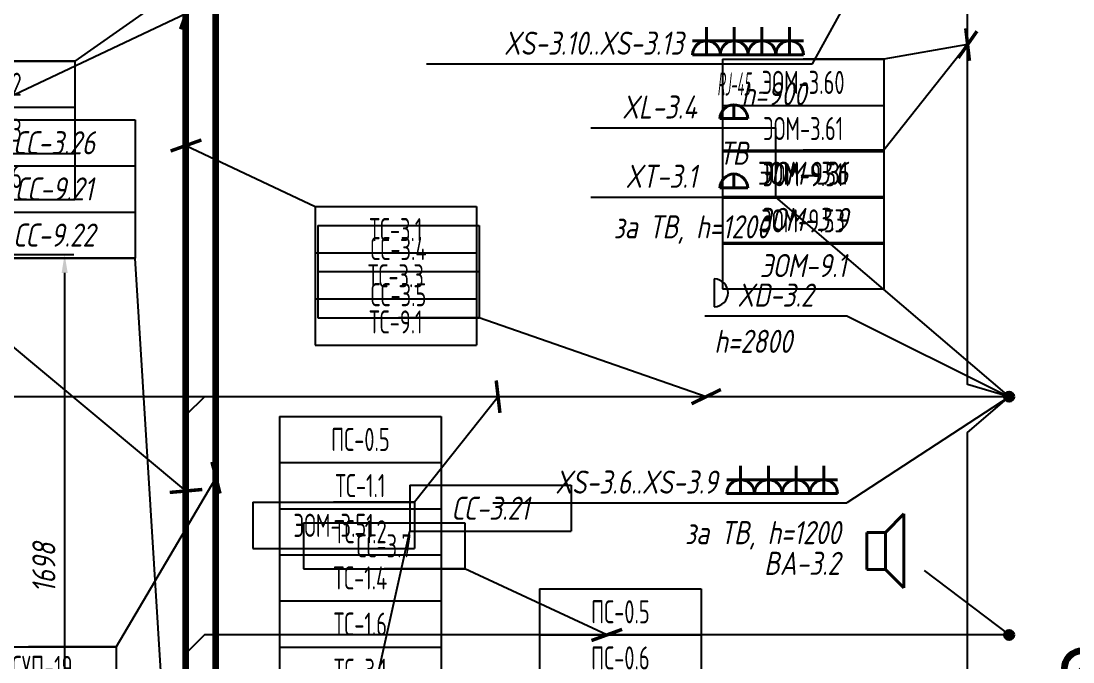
# Model space of a CAD drawing. Header units: millimetres. Extents: x -14566 to 16488, y -7315 to 17206.
# Drawn here: x 6650 to 8930, y 10566 to 11954 of the extents above; entities that cross this region are included whole.
import ezdxf
from ezdxf.enums import TextEntityAlignment as Align

# ---------------------------------------------------------------- set-up
doc = ezdxf.new("R2010")
doc.units = ezdxf.units.MM
for name, color, linetype in [('02 Розетки', 7, 'Continuous'), ('03 Стационарное ЭО', 7, 'Continuous'), ('04 Освещение', 7, 'Continuous'), ('05 Слаботочка', 7, 'Continuous'), ('06 Авт-ка климата', 7, 'Continuous'), ('07 Авт-ка общая', 7, 'Continuous'), ('08 Пож. и техн. сигн.', 7, 'Continuous'), ('09 ДСУП', 7, 'Continuous'), ('10 Привязка', 7, 'Continuous'), ('12 Трассы и коробки 220', 7, 'Continuous'), ('13 Трассы и коробки слаботочки', 7, 'Continuous')]:
    doc.layers.add(name, color=color, linetype=linetype)
doc.styles.add('GOST typeA', font='')
doc.styles.get("Standard").update_dxf_attribs({"font": 'arial.ttf'})
doc.styles.add('ГОСТ-ISOCPEUR', font='isocpeui.ttf', dxfattribs={"width": 0.8})
doc.styles.get('GOST typeA').set_extended_font_data('GOST type A')
doc.linetypes.add('220V_LINE', pattern='A,0.2,-0.05,["~220V",Standard,S=0.1,R=0,X=0,Y=-0.05],-0.4,0.1', length=0.75)
doc.dimstyles.new('ISO-25', dxfattribs={"dimtxt": 2.5, "dimasz": 2.5, "dimexe": 1.25, "dimexo": 0.625, "dimtad": 1, "dimtxsty": 'Standard', "dimcen": 2.5, "dimadec": 0, "dimazin": 0, "dimtfac": 1, "dimtmove": 0, "dimatfit": 3, "dimfxl": 1, "dimarcsym": 0})

# ---------------------------------------------------------------- blocks, each defined once
blk = doc.blocks.new('розетка скрытая трехполюсная')
at = {"color": 0, "lineweight": -2}
for p, q in [((0, 0), (0, 3)), ((-1.5, 1.5), (1.5, 1.5)), ((-1.5, 0), (1.5, 0))]:
    blk.add_line(p, q, dxfattribs=at)
blk.add_arc((0, 0), 1.5, 0, 180, dxfattribs=at)
blk = doc.blocks.new('громкоговоритель')
at = {"color": 0, "lineweight": -2}
for p, q in [((2, 2), (4, 4)), ((4, 4), (4, -4)), ((0, -2), (0, 2)), ((0, 2), (2, 2)), ((2, 2), (2, -2)), ((2, -2), (0, -2)), ((2, -2), (4, -4))]:
    blk.add_line(p, q, dxfattribs=at)
blk = doc.blocks.new('розетка RJ-45')
at = {"color": 0, "lineweight": -2}
for p, q in [((0, 0), (0, 1.5)), ((-1.5, 0), (1.5, 0))]:
    blk.add_line(p, q, dxfattribs=at)
blk.add_arc((0, 0), 1.5, 0, 180, dxfattribs=at)
at = {"color": 0, "lineweight": -2, "style": 'ГОСТ-ISOCPEUR', "width": 0.4}
blk.add_text('RJ-45', height=2.5, dxfattribs=at).set_placement((0, 2.5), align=Align.CENTER)
blk = doc.blocks.new('розетка ТВ')
at = {"color": 0, "lineweight": -2}
for p, q in [((0, 0), (0, 1.5)), ((-1.5, 0), (1.5, 0))]:
    blk.add_line(p, q, dxfattribs=at)
blk.add_arc((0, 0), 1.5, 0, 180, dxfattribs=at)
at = {"color": 0, "lineweight": -2, "style": 'ГОСТ-ISOCPEUR', "width": 0.8}
blk.add_text('ТВ', height=2.5, dxfattribs=at).set_placement((0, 2.5), align=Align.CENTER)
blk = doc.blocks.new('коробка коммутационная')
at = {"color": 0}
blk.add_line((0, 3), (0, 0), dxfattribs=at)
blk.add_arc((0, 1.5), 1.5, 270, 90, dxfattribs=at)
blk = doc.blocks.new('*T123')
at = {"layer": '02 Розетки', "color": 0, "lineweight": -2}
for p, q in [((0, 0), (350, 0)), ((0, 0), (0, -300)), ((350, 0), (350, -300)), ((0, -100), (350, -100)), ((0, -200), (350, -200)), ((0, -300), (350, -300))]:
    blk.add_line(p, q, dxfattribs=at)
at = {"layer": '02 Розетки', "color": 0, "char_height": 50, "width": 330, "attachment_point": 5, "style": 'ГОСТ-ISOCPEUR'}
for s, insert in [('{ЭОМ-3.6}', (175, -50)), ('{ЭОМ-3.9}', (175, -150)), ('{ЭОМ-9.1}', (175, -250))]:
    blk.add_mtext(s, dxfattribs=dict(at, insert=insert))
blk = doc.blocks.new('*T167')
at = {"layer": '03 Стационарное ЭО', "color": 0, "lineweight": -2}
for p, q in [((0, 0), (350, 0)), ((0, 0), (0, -100)), ((350, 0), (350, -100)), ((0, -100), (350, -100))]:
    blk.add_line(p, q, dxfattribs=at)
at = {"layer": '03 Стационарное ЭО', "color": 0, "insert": (175, -50), "char_height": 50, "width": 330, "attachment_point": 5, "style": 'GOST typeA'}
blk.add_mtext('{\\W0.9;ЭОМ-9.31}', dxfattribs=at)
blk = doc.blocks.new('*T191')
at = {"layer": '04 Освещение', "color": 0, "lineweight": -2}
for p, q in [((0, 0), (350, 0)), ((0, 0), (0, -400)), ((350, 0), (350, -400)), ((0, -100), (350, -100)), ((0, -200), (350, -200)), ((0, -300), (350, -300)), ((0, -400), (350, -400))]:
    blk.add_line(p, q, dxfattribs=at)
at = {"layer": '04 Освещение', "color": 0, "char_height": 50, "width": 330, "attachment_point": 5, "style": 'GOST typeA'}
for s, insert in [('{\\W0.8;ЭОМ-3.60}', (175, -50)), ('{\\W0.8;ЭОМ-3.61}', (175, -150)), ('{\\W0.8;ЭОМ-9.51}', (175, -250)), ('{\\W0.8;ЭОМ-9.53}', (175, -350))]:
    blk.add_mtext(s, dxfattribs=dict(at, insert=insert))
blk = doc.blocks.new('*T221')
at = {"layer": '04 Освещение', "color": 0, "lineweight": -2}
for p, q in [((0, 0), (350, 0)), ((0, 0), (0, -100)), ((350, 0), (350, -100)), ((0, -100), (350, -100))]:
    blk.add_line(p, q, dxfattribs=at)
at = {"layer": '04 Освещение', "color": 0, "insert": (175, -50), "char_height": 50, "width": 330, "attachment_point": 5, "style": 'GOST typeA'}
blk.add_mtext('{\\W0.8;ЭОМ-3.51}', dxfattribs=at)
blk = doc.blocks.new('*T285')
at = {"layer": '06 Авт-ка климата', "color": 0, "lineweight": -2}
for p, q in [((0, 0), (350, 0)), ((0, 0), (0, -100)), ((350, 0), (350, -100)), ((0, -100), (350, -100))]:
    blk.add_line(p, q, dxfattribs=at)
at = {"layer": '06 Авт-ка климата', "color": 0, "insert": (175, -50), "char_height": 50, "width": 330, "attachment_point": 5, "style": 'ГОСТ-ISOCPEUR'}
blk.add_mtext('{СС-3.21}', dxfattribs=at)
blk = doc.blocks.new('*T300')
at = {"layer": '06 Авт-ка климата', "color": 0, "lineweight": -2}
for p, q in [((0, 0), (700, 0)), ((0, 0), (0, -300)), ((350, 0), (350, -300)), ((700, 0), (700, -300)), ((0, -100), (700, -100)), ((0, -200), (700, -200)), ((0, -300), (700, -300))]:
    blk.add_line(p, q, dxfattribs=at)
at = {"layer": '06 Авт-ка климата', "color": 0, "char_height": 50, "width": 330, "attachment_point": 5, "style": 'ГОСТ-ISOCPEUR'}
for s, insert in [('{СС-3.21}', (175, -50)), ('{СС-3.26}', (525, -50)), ('{СС-3.24}', (175, -150)), ('{СС-9.21}', (525, -150)), ('{СС-3.25}', (175, -250)), ('{СС-9.22}', (525, -250))]:
    blk.add_mtext(s, dxfattribs=dict(at, insert=insert))
blk = doc.blocks.new('*T343')
at = {"layer": '05 Слаботочка', "color": 0, "lineweight": -2}
for p, q in [((0, 0), (350, 0)), ((0, 0), (0, -300)), ((350, 0), (350, -300)), ((0, -100), (350, -100)), ((0, -200), (350, -200)), ((0, -300), (350, -300))]:
    blk.add_line(p, q, dxfattribs=at)
at = {"layer": '05 Слаботочка', "color": 0, "char_height": 50, "width": 330, "attachment_point": 5, "style": 'GOST typeA'}
for s, insert in [('{\\W0.8;СС-3.2}', (175, -50)), ('{\\W0.8;СС-3.3}', (175, -150)), ('{\\W0.8;СС-3.6}', (175, -250))]:
    blk.add_mtext(s, dxfattribs=dict(at, insert=insert))
blk = doc.blocks.new('*T345')
at = {"layer": '05 Слаботочка', "color": 0, "lineweight": -2}
for p, q in [((0, 0), (350, 0)), ((0, 0), (0, -200)), ((350, 0), (350, -200)), ((0, -100), (350, -100)), ((0, -200), (350, -200))]:
    blk.add_line(p, q, dxfattribs=at)
at = {"layer": '05 Слаботочка', "color": 0, "char_height": 50, "width": 330, "attachment_point": 5, "style": 'GOST typeA'}
for s, insert in [('{\\W0.8;СС-3.4}', (175, -50)), ('{\\W0.8;СС-3.5}', (175, -150))]:
    blk.add_mtext(s, dxfattribs=dict(at, insert=insert))
blk = doc.blocks.new('*T346')
at = {"layer": '05 Слаботочка', "color": 0, "lineweight": -2}
for p, q in [((0, 0), (350, 0)), ((0, 0), (0, -100)), ((350, 0), (350, -100)), ((0, -100), (350, -100))]:
    blk.add_line(p, q, dxfattribs=at)
at = {"layer": '05 Слаботочка', "color": 0, "insert": (175, -50), "char_height": 50, "width": 330, "attachment_point": 5, "style": 'GOST typeA'}
blk.add_mtext('{\\W0.8;СС-3.7}', dxfattribs=at)
blk = doc.blocks.new('*T428')
at = {"layer": '08 Пож. и техн. сигн.', "color": 0, "lineweight": -2}
for p, q in [((0, 0), (350, 0)), ((0, 0), (0, -900)), ((350, 0), (350, -900)), ((0, -100), (350, -100)), ((0, -200), (350, -200)), ((0, -300), (350, -300)), ((0, -400), (350, -400)), ((0, -500), (350, -500)), ((0, -600), (350, -600)), ((0, -700), (350, -700)), ((0, -800), (350, -800)), ((0, -900), (350, -900))]:
    blk.add_line(p, q, dxfattribs=at)
at = {"layer": '08 Пож. и техн. сигн.', "color": 0, "char_height": 50, "width": 330, "attachment_point": 5, "style": 'GOST typeA'}
for s, insert in [('{\\W0.8;ПС-0.5}', (175, -50)), ('{\\W0.8;ТС-1.1}', (175, -150)), ('{\\W0.8;ТС-1.2}', (175, -250)), ('{\\W0.8;ТС-1.4}', (175, -350)), ('{\\W0.8;ТС-1.6}', (175, -450)), ('{\\W0.8;ТС-3.1}', (175, -550)), ('{\\W0.8;ТС-3.3}', (175, -650)), ('{\\W0.8;ТС-3.4}', (175, -750)), ('{\\W0.8;ТС-9.1}', (175, -850))]:
    blk.add_mtext(s, dxfattribs=dict(at, insert=insert))
blk = doc.blocks.new('*T430')
at = {"layer": '08 Пож. и техн. сигн.', "color": 0, "lineweight": -2}
for p, q in [((0, 0), (350, 0)), ((0, 0), (0, -300)), ((350, 0), (350, -300)), ((0, -100), (350, -100)), ((0, -200), (350, -200)), ((0, -300), (350, -300))]:
    blk.add_line(p, q, dxfattribs=at)
at = {"layer": '08 Пож. и техн. сигн.', "color": 0, "char_height": 50, "width": 330, "attachment_point": 5, "style": 'GOST typeA'}
for s, insert in [('{\\W0.8;ТС-3.1}', (175, -50)), ('{\\W0.8;ТС-3.3}', (175, -150)), ('{\\W0.8;ТС-9.1}', (175, -250))]:
    blk.add_mtext(s, dxfattribs=dict(at, insert=insert))
blk = doc.blocks.new('*D512')
at = {"layer": '04 Освещение', "color": 0, "lineweight": -2, "transparency": 16777216}
for p, q in [((6576.3, 11448.4), (6764.4, 11448.4)), ((6744.4, 11408.4), (6744.4, 9790.1)), ((6576.3, 9750.1), (6764.4, 9750.1))]:
    blk.add_line(p, q, dxfattribs=at)
at = {"layer": '04 Освещение', "color": 0, "transparency": 16777216}
for points in [[(6751.1, 11408.4), (6737.8, 11408.4), (6744.4, 11448.4)], [(6737.8, 9790.1), (6751.1, 9790.1), (6744.4, 9750.1)]]:
    blk.add_solid(points, dxfattribs=at)
at = {"layer": 'Defpoints', "color": 0, "transparency": 16777216}
for p in [(6576.3, 11448.4), (6576.3, 9750.1), (6744.4, 9750.1)]:
    blk.add_point(p, dxfattribs=at)
at = {"layer": '04 Освещение', "color": 0, "transparency": 16777216, "insert": (6699.4, 10769.7), "char_height": 50, "attachment_point": 5, "rotation": 90, "style": 'ГОСТ-ISOCPEUR'}
blk.add_mtext('1698', dxfattribs=at)
blk = doc.blocks.new('*T527')
at = {"layer": '08 Пож. и техн. сигн.', "color": 0, "lineweight": -2}
for p, q in [((0, 0), (350, 0)), ((0, 0), (0, -500)), ((350, 0), (350, -500)), ((0, -100), (350, -100)), ((0, -200), (350, -200)), ((0, -300), (350, -300)), ((0, -400), (350, -400)), ((0, -500), (350, -500))]:
    blk.add_line(p, q, dxfattribs=at)
at = {"layer": '08 Пож. и техн. сигн.', "color": 0, "char_height": 50, "width": 330, "attachment_point": 5, "style": 'GOST typeA'}
for s, insert in [('{\\W0.8;ПС-0.5}', (175, -50)), ('{\\W0.8;ПС-0.6}', (175, -150)), ('{\\W0.8;ТС-3.1}', (175, -250)), ('{\\W0.8;ТС-3.3}', (175, -350)), ('{\\W0.8;ТС-9.1}', (175, -450))]:
    blk.add_mtext(s, dxfattribs=dict(at, insert=insert))
blk = doc.blocks.new('клемма')
at = {"layer": '09 ДСУП', "color": 0, "lineweight": -2}
blk.add_line((56.6, 56.6), (-56.6, -56.6), dxfattribs=at)
blk.add_circle((0, 0), 40, dxfattribs=at)
blk = doc.blocks.new('*T575')
at = {"layer": '09 ДСУП', "color": 0, "lineweight": -2}
for p, q in [((0, 0), (350, 0)), ((0, 0), (0, -100)), ((350, 0), (350, -100)), ((0, -100), (350, -100))]:
    blk.add_line(p, q, dxfattribs=at)
at = {"layer": '09 ДСУП', "color": 0, "insert": (175, -50), "char_height": 50, "width": 330, "attachment_point": 5, "style": 'GOST typeA'}
blk.add_mtext('{\\W0.8;ДСУП-19}', dxfattribs=at)

msp = doc.modelspace()

# ---------------------------------------------------------------- hatches: boundary and pattern name
at = {"layer": '05 Слаботочка'}
msp.add_hatch(color=256, dxfattribs=at).paths.add_polyline_path([(8781.2, 10624.1, 1), (8801.2, 10624.1, 1)])
at = {"layer": '10 Привязка'}
msp.add_hatch(color=256, dxfattribs=at).paths.add_polyline_path([(8781.2, 11140.4, 1), (8801.2, 11140.4, 1)])

# ---------------------------------------------------------------- linework, layer by layer
at = {"layer": '02 Розетки'}
for p, q in [((8365.4, 11861.3), (8791.2, 12639.9)), ((7528.5, 11861.3), (8365.4, 11861.3)), ((8791.2, 11140.4), (8439.4, 10910.4)), ((7672.1, 10910.4), (8439.4, 10910.4))]:
    msp.add_line(p, q, dxfattribs=at)
at = {"layer": '04 Освещение', "linetype": '220V_LINE', "ltscale": 200, "flags": 128}
msp.add_lwpolyline([(8791.2, 11140.4), (6576.3, 11140.4), (6576.3, 11448.4)], dxfattribs=at)
at = {"layer": '05 Слаботочка'}
for p, q in [((7884.4, 11722.9), (8284.6, 11722.9)), ((8284.6, 11722.9), (8284.6, 11572.9)), ((7884.4, 11572.9), (8284.6, 11572.9)), ((8284.6, 11572.9), (8791.2, 11140.4)), ((8606.9, 10763.6), (8791.2, 10624.1))]:
    msp.add_line(p, q, dxfattribs=at)
for points in [[(8791.2, 11140.4), (7047.4, 11140.4), (7007.4, 11100.4)], [(8791.2, 10624.1), (7047.4, 10624.1), (7007.4, 10584.1)]]:
    msp.add_lwpolyline(points, dxfattribs=at)
at = {"layer": '05 Слаботочка', "lineweight": 40}
msp.add_circle((8791.2, 10624.1), 10, dxfattribs=at)
at = {"layer": '09 ДСУП', "color": 3, "lineweight": 100}
msp.add_lwpolyline([(7102.4, 9550.1), (7072.4, 9580.1), (7072.4, 12848.6), (7032.4, 12888.6)], dxfattribs=at)
at = {"layer": '10 Привязка', "lineweight": 40}
msp.add_circle((8791.2, 11140.4), 10, dxfattribs=at)
at = {"layer": '12 Трассы и коробки 220'}
for p, q in [((8132.1, 11315.4), (8439.4, 11315.4)), ((8439.4, 11315.4), (8791.2, 11140.4))]:
    msp.add_line(p, q, dxfattribs=at)
at = {"layer": '12 Трассы и коробки 220', "linetype": '220V_LINE', "ltscale": 200, "flags": 128}
for points in [[(8791.2, 11140.4), (8701.2, 11166.5), (8701.2, 12639.9), (8791.2, 12639.9)], [(7591.1, 9750.1), (7663.3, 9790.1), (8701.2, 9790.1), (8701.2, 11062.8), (8791.2, 11140.4)]]:
    msp.add_lwpolyline(points, dxfattribs=at)
at = {"layer": '13 Трассы и коробки слаботочки', "lineweight": 100}
msp.add_line((7007.4, 9570.1), (7007.4, 12888.6), dxfattribs=at)

# ---------------------------------------------------------------- block references
for name, p in [('*T343', (6416.7, 11867.4)), ('*T191', (8169.8, 11871.3)), ('*T300', (6196.9, 11740.5)), ('*T123', (8169.8, 11674.4)), ('*T167', (8169.8, 11674.4)), ('*T430', (7287.2, 11552.3)), ('*T345', (7292.9, 11511.3)), ('*T428', (7210.3, 11097.7)), ('*T285', (7492.4, 10948.7)), ('*T221', (7152.3, 10911.6)), ('*T346', (7262, 10867.3)), ('*T527', (7773.7, 10724.3)), ('*T575', (6506.2, 10598.7))]:
    msp.add_blockref(name, p)
at = {"layer": '02 Розетки', "color": 1, "lineweight": 40, "xscale": 20, "yscale": 20, "zscale": 20}
for p in [(8135.4, 11881.3), (8195.4, 11881.3), (8255.4, 11881.3), (8315.4, 11881.3), (8209.4, 10930.4), (8269.4, 10930.4), (8329.4, 10930.4), (8389.4, 10930.4)]:
    msp.add_blockref('розетка скрытая трехполюсная', p, dxfattribs=at)
at = {"layer": '05 Слаботочка', "color": 6, "lineweight": 40, "xscale": 20, "yscale": 20, "zscale": 20}
for name, p in [('розетка RJ-45', (8194.6, 11742.9)), ('розетка ТВ', (8194.6, 11592.9))]:
    msp.add_blockref(name, p, dxfattribs=at)
at = {"layer": '05 Слаботочка', "lineweight": 40, "xscale": 20, "yscale": 20, "zscale": 20}
msp.add_blockref('громкоговоритель', (8483.1, 10806.2), dxfattribs=at)
at = {"layer": '09 ДСУП', "lineweight": 100}
msp.add_blockref('клемма', (8951.2, 10550.5), dxfattribs=at)
at = {"layer": '12 Трассы и коробки 220', "xscale": 20, "yscale": 20, "zscale": 20}
msp.add_blockref('коробка коммутационная', (8152.1, 11335.4), dxfattribs=at)

# ---------------------------------------------------------------- texts
at = {"layer": '02 Розетки', "linetype": 'Continuous', "style": 'ГОСТ-ISOCPEUR', "width": 0.8}
for s, p in [('XS-3.10..XS-3.13', (8085.4, 11881.3)), ('h=900', (8352.1, 11771.7)), ('XS-3.6..XS-3.9', (8159.4, 10930.4)), ('за ТВ, h=1200', (8426.2, 10820.8))]:
    msp.add_text(s, height=50, dxfattribs=at).set_placement(p, align=Align.RIGHT)
at = {"layer": '05 Слаботочка', "linetype": 'Continuous', "style": 'ГОСТ-ISOCPEUR', "width": 0.8}
for s, p in [('XL-3.4', (8114.6, 11742.9)), ('XT-3.1', (8114.6, 11592.9)), ('за ТВ, h=1200', (8271.3, 11483.3)), ('BA-3.2', (8424.8, 10754.3))]:
    msp.add_text(s, height=50, dxfattribs=at).set_placement(p, align=Align.RIGHT)
at = {"layer": '12 Трассы и коробки 220', "linetype": 'Continuous', "style": 'ГОСТ-ISOCPEUR', "width": 0.8}
for s, p in [('XD-3.2', (8202.1, 11335.4)), ('h=2800', (8152.1, 11235.3))]:
    msp.add_text(s, height=50, dxfattribs=at).set_placement(p)

# ---------------------------------------------------------------- dimensions: what is measured, and where the dimension line sits
at = {"layer": '04 Освещение', "color": 3}
dim = msp.add_linear_dim(base=(6744.4, 9750.1), p1=(6576.3, 11448.4), p2=(6576.3, 9750.1), angle=90, dimstyle='ISO-25', override={"dimtxt": 50, "dimasz": 40, "dimexe": 20, "dimexo": 0, "dimgap": 20, "dimdec": 0, "dimtxsty": 'ГОСТ-ISOCPEUR'}, dxfattribs=at)
dim.commit()
dim.dimension.update_dxf_attribs({"geometry": '*D512', "text_midpoint": (6744.4, 10769.7), "dimtype": 160})

# ---------------------------------------------------------------- leaders
at = {"layer": '02 Розетки'}
msp.add_leader([(8701.2, 11903.2), (8519.8, 11674.4), (8344.8, 11674.4)], dimstyle='ISO-25', override={"dimasz": 50, "dimgap": 1, "dimtad": 0, "dimldrblk": 'ArchTick'}, dxfattribs=at)
at = {"layer": '03 Стационарное ЭО'}
msp.add_leader([(8701.2, 11903.2), (8519.8, 11674.4), (8344.8, 11674.4)], dimstyle='ISO-25', override={"dimasz": 50, "dimgap": 1, "dimtad": 0, "dimldrblk": 'ArchTick'}, dxfattribs=at)
at = {"layer": '04 Освещение'}
for points in [[(8701.2, 11903.2), (8519.8, 11871.3), (8344.8, 11871.3)], [(7683.7, 11140.4), (7502.3, 10911.6), (7327.3, 10911.6)]]:
    msp.add_leader(points, dimstyle='ISO-25', override={"dimasz": 50, "dimgap": 1, "dimtad": 0, "dimldrblk": 'ArchTick'}, dxfattribs=at)
at = {"layer": '05 Слаботочка'}
for points in [[(7007.4, 12036.7), (6766.7, 11867.4), (6576.5, 11867.4)], [(8134.7, 11140.4), (7642.9, 11311.3), (7467.9, 11311.3)], [(7007.4, 10936.1), (6609.4, 11268.1), (6419.2, 11268.1)], [(7919.3, 10624.1), (7612, 10767.3), (7437, 10767.3)]]:
    msp.add_leader(points, dimstyle='ISO-25', override={"dimasz": 50, "dimgap": 1, "dimtad": 0, "dimldrblk": 'ArchTick'}, dxfattribs=at)
at = {"layer": '06 Авт-ка климата'}
for points in [[(7007.4, 9670.1), (6896.9, 11440.5), (6546.9, 11440.5)], [(7257.6, 9790.1), (7492.4, 10848.7), (7667.4, 10848.7)]]:
    msp.add_leader(points, dimstyle='ISO-25', override={"dimasz": 50, "dimgap": 1, "dimtad": 0, "dimldrblk": 'ArchTick'}, dxfattribs=at)
at = {"layer": '07 Авт-ка общая'}
msp.add_leader([(7007.4, 11969.9), (6590.1, 11772.7), (6415.1, 11772.7)], dimstyle='ISO-25', override={"dimasz": 50, "dimgap": 1, "dimtad": 0, "dimldrblk": 'ArchTick'}, dxfattribs=at)
at = {"layer": '08 Пож. и техн. сигн.'}
msp.add_leader([(7007.4, 11684.6), (7287.2, 11552.3), (7447.1, 11552.3)], dimstyle='ISO-25', override={"dimasz": 50, "dimgap": 1, "dimtad": 0, "dimldrblk": 'ArchTick'}, dxfattribs=at)
at = {"layer": '09 ДСУП'}
msp.add_leader([(7072.4, 10964.8), (6856.2, 10598.7), (6666, 10598.7)], dimstyle='ISO-25', override={"dimasz": 50, "dimgap": 1, "dimtad": 0, "dimldrblk": 'ArchTick'}, dxfattribs=at)

doc.saveas('drawing.dxf')
